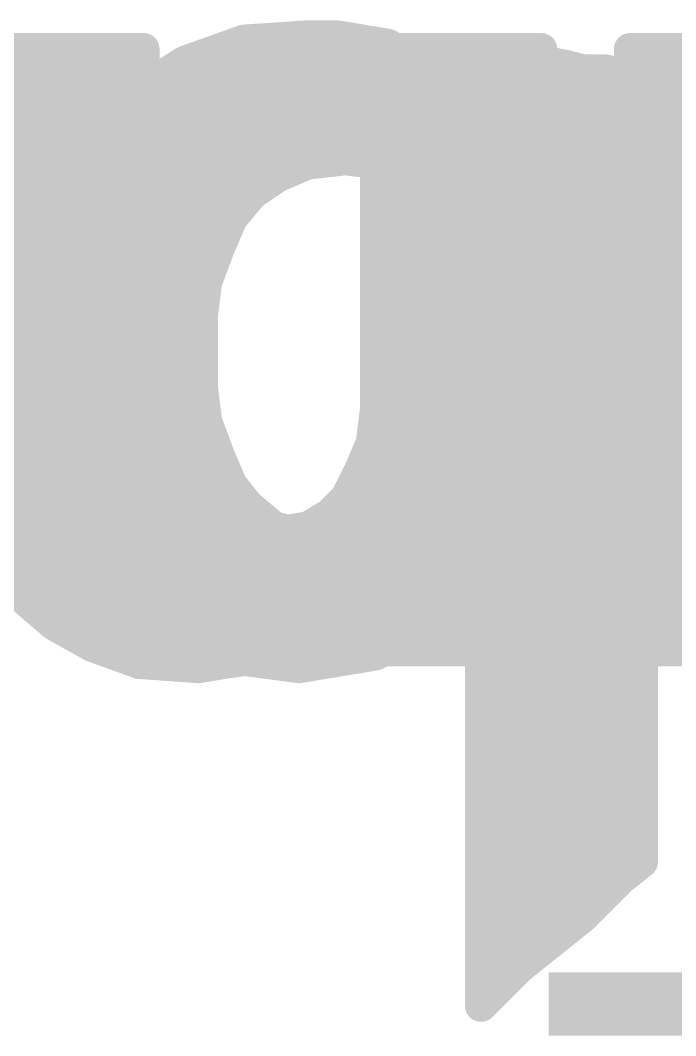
# Model space of a CAD drawing. Extents: x -34 to 73, y -13 to 26.
# Drawn here: x 15.29 to 16.839, y 19.759 to 22.158 of the extents above; entities that cross this region are included whole.
import ezdxf

# ---------------------------------------------------------------- set-up
doc = ezdxf.new("R2010")
doc.units = 0
doc.layers.add('21', color=41, linetype='CONTINUOUS')
doc.layers.add('22', color=40, linetype='CONTINUOUS')

# ---------------------------------------------------------------- blocks, each defined once
blk = doc.blocks.new('RECT')
blk.add_solid([(-0.5, -0.5), (0.5, -0.5), (-0.5, 0.5), (0.5, 0.5)])

msp = doc.modelspace()

# ---------------------------------------------------------------- linework, layer by layer
at = {"layer": '21', "const_width": 0.0762}
for points in [[(15.201, 22.0894), (15.581, 22.0894)], [(15.581, 22.0894), (15.581, 21.2895)], [(16.131, 21.2395), (16.131, 22.0894)], [(16.131, 22.0894), (16.521, 22.0894)], [(16.521, 22.0894), (16.521, 20.6695)], [(16.731, 22.0894), (17.101, 22.0894)], [(16.731, 20.6695), (16.731, 22.0894)], [(15.201, 22.0218), (15.581, 22.0218)], [(16.131, 22.0218), (16.521, 22.0218)], [(16.731, 22.0218), (17.101, 22.0218)], [(15.201, 21.9456), (15.581, 21.9456)], [(16.131, 21.9456), (16.521, 21.9456)], [(16.731, 21.9456), (17.101, 21.9456)], [(15.201, 21.8694), (15.581, 21.8694)], [(16.131, 21.8694), (16.521, 21.8694)], [(16.731, 21.8694), (18.004, 21.8694)], [(15.201, 21.7932), (15.581, 21.7932)], [(16.131, 21.7932), (16.521, 21.7932)], [(16.731, 21.7932), (17.2706, 21.7932)], [(15.201, 21.717), (15.581, 21.717)], [(16.131, 21.717), (16.521, 21.717)], [(16.731, 21.717), (17.1895, 21.717)], [(15.201, 21.6408), (15.581, 21.6408)], [(16.131, 21.6408), (16.521, 21.6408)], [(16.731, 21.6408), (17.1487, 21.6408)], [(15.201, 21.5646), (15.581, 21.5646)], [(16.131, 21.5646), (16.521, 21.5646)], [(16.731, 21.5646), (17.1271, 21.5646)], [(15.201, 21.4884), (15.581, 21.4884)], [(16.131, 21.4884), (16.521, 21.4884)], [(16.731, 21.4884), (17.121, 21.4884)], [(15.201, 21.4122), (15.581, 21.4122)], [(16.131, 21.4122), (16.521, 21.4122)], [(16.731, 21.4122), (17.121, 21.4122)], [(15.201, 21.336), (15.581, 21.336)], [(16.131, 21.336), (16.521, 21.336)], [(16.731, 21.336), (17.121, 21.336)], [(15.581, 21.2895), (15.601, 21.1295)], [(15.201, 21.2598), (15.5847, 21.2598)], [(16.131, 21.2598), (16.521, 21.2598)], [(16.731, 21.2598), (17.121, 21.2598)], [(16.121, 21.1594), (16.131, 21.2395)], [(15.201, 21.1836), (15.5942, 21.1836)], [(16.124, 21.1836), (16.521, 21.1836)], [(16.731, 21.1836), (17.121, 21.1836)], [(16.091, 21.0894), (16.121, 21.1594)], [(15.601, 21.1295), (15.611, 21.0694)], [(15.201, 21.1074), (15.6047, 21.1074)], [(16.0987, 21.1074), (16.521, 21.1074)], [(16.731, 21.1074), (17.121, 21.1074)], [(16.061, 21.0295), (16.091, 21.0894)], [(15.611, 21.0694), (15.671, 20.9895)], [(15.2116, 21.0312), (15.6397, 21.0312)], [(16.021, 20.9895), (16.061, 21.0295)], [(16.0619, 21.0312), (16.521, 21.0312)], [(16.731, 21.0312), (17.121, 21.0312)], [(15.671, 20.9895), (15.721, 20.9595)], [(15.971, 20.9595), (16.021, 20.9895)], [(15.2283, 20.955), (15.7433, 20.955)], [(15.721, 20.9595), (15.771, 20.9495)], [(15.911, 20.9495), (15.971, 20.9595)], [(15.9443, 20.955), (16.521, 20.955)], [(16.731, 20.955), (17.121, 20.955)], [(15.771, 20.9495), (15.831, 20.9395)], [(15.831, 20.9395), (15.911, 20.9495)], [(15.301, 20.7895), (15.251, 20.8795)], [(15.2514, 20.8788), (16.521, 20.8788)], [(16.141, 20.8695), (16.101, 20.8095)], [(16.151, 20.8695), (16.141, 20.8695)], [(16.151, 20.6695), (16.151, 20.8695)], [(16.731, 20.8788), (17.121, 20.8788)], [(16.101, 20.8095), (16.061, 20.7595)], [(15.2937, 20.8026), (16.0955, 20.8026)], [(15.371, 20.7294), (15.301, 20.7895)], [(16.151, 20.8026), (16.521, 20.8026)], [(16.731, 20.8026), (17.121, 20.8026)], [(16.061, 20.7595), (16.011, 20.7195)], [(15.461, 20.6794), (15.371, 20.7294)], [(15.3765, 20.7264), (16.0197, 20.7264)], [(16.011, 20.7195), (15.951, 20.6895)], [(16.151, 20.7264), (16.521, 20.7264)], [(16.731, 20.7264), (17.121, 20.7264)], [(15.951, 20.6895), (15.901, 20.6695)], [(15.571, 20.6395), (15.461, 20.6794)], [(15.901, 20.6695), (15.841, 20.6495)], [(16.521, 20.6695), (16.151, 20.6695)], [(17.121, 20.6695), (16.731, 20.6695)], [(15.5414, 20.6502), (15.8433, 20.6502)], [(15.841, 20.6495), (15.771, 20.6395)], [(15.711, 20.6295), (15.571, 20.6395)], [(15.771, 20.6395), (15.711, 20.6295)]]:
    msp.add_lwpolyline(points, dxfattribs=at)
at = {"layer": '21', "const_width": 0.0381}
for points in [[(15.6001, 22.0894, 1), (15.562, 22.0894)], [(15.581, 22.0704, 1), (15.581, 22.1085)], [(16.1501, 22.0894, 1), (16.112, 22.0894)], [(16.131, 22.1085, 1), (16.131, 22.0704)], [(16.5401, 22.0894, 1), (16.502, 22.0894)], [(16.521, 22.0704, 1), (16.521, 22.1085)], [(16.731, 22.1085, 1), (16.731, 22.0704)], [(16.7501, 22.0894, 1), (16.712, 22.0894)], [(15.581, 22.0028, 1), (15.581, 22.0409)], [(16.131, 22.0409, 1), (16.131, 22.0028)], [(16.521, 22.0028, 1), (16.521, 22.0409)], [(16.731, 22.0409, 1), (16.731, 22.0028)], [(15.581, 21.9266, 1), (15.581, 21.9647)], [(16.131, 21.9647, 1), (16.131, 21.9266)], [(16.521, 21.9266, 1), (16.521, 21.9647)], [(16.731, 21.9647, 1), (16.731, 21.9266)], [(15.581, 21.8504, 1), (15.581, 21.8885)], [(16.131, 21.8885, 1), (16.131, 21.8504)], [(16.521, 21.8504, 1), (16.521, 21.8885)], [(16.731, 21.8885, 1), (16.731, 21.8504)], [(15.581, 21.7742, 1), (15.581, 21.8123)], [(16.131, 21.8123, 1), (16.131, 21.7742)], [(16.521, 21.7742, 1), (16.521, 21.8123)], [(16.731, 21.8123, 1), (16.731, 21.7742)], [(15.581, 21.698, 1), (15.581, 21.7361)], [(16.131, 21.7361, 1), (16.131, 21.698)], [(16.521, 21.698, 1), (16.521, 21.7361)], [(16.731, 21.7361, 1), (16.731, 21.698)], [(15.581, 21.6218, 1), (15.581, 21.6599)], [(16.131, 21.6599, 1), (16.131, 21.6218)], [(16.521, 21.6218, 1), (16.521, 21.6599)], [(16.731, 21.6599, 1), (16.731, 21.6218)], [(15.581, 21.5456, 1), (15.581, 21.5837)], [(16.131, 21.5837, 1), (16.131, 21.5456)], [(16.521, 21.5456, 1), (16.521, 21.5837)], [(16.731, 21.5837, 1), (16.731, 21.5456)], [(15.581, 21.4694, 1), (15.581, 21.5075)], [(16.131, 21.5075, 1), (16.131, 21.4694)], [(16.521, 21.4694, 1), (16.521, 21.5075)], [(16.731, 21.5075, 1), (16.731, 21.4694)], [(15.581, 21.3932, 1), (15.581, 21.4313)], [(16.131, 21.4313, 1), (16.131, 21.3932)], [(16.521, 21.3932, 1), (16.521, 21.4313)], [(16.731, 21.4313, 1), (16.731, 21.3932)], [(15.581, 21.317, 1), (15.581, 21.3551)], [(16.131, 21.3551, 1), (16.131, 21.317)], [(16.521, 21.317, 1), (16.521, 21.3551)], [(16.731, 21.3551, 1), (16.731, 21.317)], [(15.5999, 21.2918, 1), (15.5621, 21.2871)], [(15.562, 21.2895, 1), (15.6001, 21.2895)], [(15.5847, 21.2408, 1), (15.5847, 21.2789)], [(16.131, 21.2789, 1), (16.131, 21.2408)], [(16.521, 21.2408, 1), (16.521, 21.2789)], [(16.731, 21.2789, 1), (16.731, 21.2408)], [(16.112, 21.2395, 1), (16.1501, 21.2395)], [(16.1499, 21.2371, 1), (16.1121, 21.2418)], [(15.5942, 21.1646, 1), (15.5942, 21.2027)], [(16.124, 21.2027, 1), (16.124, 21.1646)], [(16.521, 21.1646, 1), (16.521, 21.2027)], [(16.731, 21.2027, 1), (16.731, 21.1646)], [(16.1385, 21.1519, 1), (16.1035, 21.167)], [(15.6198, 21.1326, 1), (15.5822, 21.1263)], [(16.1021, 21.1618, 1), (16.1399, 21.1571)], [(15.5821, 21.1271, 1), (15.6199, 21.1318)], [(15.6047, 21.0884, 1), (15.6047, 21.1265)], [(16.0987, 21.1265, 1), (16.0987, 21.0884)], [(16.521, 21.0884, 1), (16.521, 21.1265)], [(16.731, 21.1265, 1), (16.731, 21.0884)], [(16.0735, 21.097, 1), (16.1085, 21.0819)], [(16.108, 21.0809, 1), (16.074, 21.098)], [(15.6262, 21.0809, 1), (15.5958, 21.058)], [(15.5922, 21.0663, 1), (15.6298, 21.0726)], [(15.6397, 21.0122, 1), (15.6397, 21.0503)], [(16.0619, 21.0503, 1), (16.0619, 21.0122)], [(16.0745, 21.016, 1), (16.0475, 21.0429)], [(16.521, 21.0122, 1), (16.521, 21.0503)], [(16.731, 21.0503, 1), (16.731, 21.0122)], [(16.044, 21.038, 1), (16.078, 21.0209)], [(15.6808, 21.0058, 1), (15.6612, 20.9731)], [(15.6558, 20.978, 1), (15.6862, 21.0009)], [(16.0075, 21.0029, 1), (16.0345, 20.976)], [(16.0308, 20.9731, 1), (16.0112, 21.0058)], [(15.7247, 20.9781, 1), (15.7173, 20.9408)], [(15.7112, 20.9431, 1), (15.7308, 20.9758)], [(15.7433, 20.936, 1), (15.7433, 20.9741)], [(15.9443, 20.9741, 1), (15.9443, 20.936)], [(15.9612, 20.9758, 1), (15.9808, 20.9431)], [(15.9741, 20.9407, 1), (15.9679, 20.9782)], [(16.521, 20.936, 1), (16.521, 20.9741)], [(16.731, 20.9741, 1), (16.731, 20.936)], [(15.7741, 20.9682, 1), (15.7679, 20.9307)], [(15.7673, 20.9308, 1), (15.7747, 20.9681)], [(15.8286, 20.9584, 1), (15.8334, 20.9205)], [(15.8279, 20.9207, 1), (15.8341, 20.9582)], [(15.9079, 20.9682, 1), (15.9141, 20.9307)], [(15.9134, 20.9305, 1), (15.9086, 20.9684)], [(16.141, 20.8885, 1), (16.141, 20.8504)], [(16.1569, 20.8589, 1), (16.1251, 20.88)], [(16.17, 20.8695, 1), (16.1319, 20.8695)], [(16.151, 20.8504, 1), (16.151, 20.8885)], [(16.521, 20.8598, 1), (16.521, 20.8979)], [(16.731, 20.8979, 1), (16.731, 20.8598)], [(16.1159, 20.7975, 1), (16.0861, 20.8214)], [(15.2937, 20.8217, 1), (15.2937, 20.7836)], [(15.3134, 20.8039, 1), (15.2886, 20.775)], [(16.0851, 20.82, 1), (16.1169, 20.7989)], [(16.0955, 20.7836, 1), (16.0955, 20.8217)], [(16.151, 20.8217, 1), (16.151, 20.7836)], [(16.521, 20.7836, 1), (16.521, 20.8217)], [(16.731, 20.8217, 1), (16.731, 20.7836)], [(15.2843, 20.7802, 1), (15.3177, 20.7987)], [(16.0461, 20.7714, 1), (16.0759, 20.7475)], [(16.0729, 20.7446, 1), (16.0491, 20.7743)], [(15.3803, 20.7461, 1), (15.3617, 20.7128)], [(15.3765, 20.7455, 1), (15.3765, 20.7074)], [(15.3586, 20.715, 1), (15.3834, 20.7439)], [(15.9991, 20.7343, 1), (16.0229, 20.7046)], [(16.0195, 20.7024, 1), (16.0025, 20.7365)], [(16.0197, 20.7074, 1), (16.0197, 20.7455)], [(16.151, 20.7455, 1), (16.151, 20.7074)], [(16.521, 20.7074, 1), (16.521, 20.7455)], [(16.731, 20.7455, 1), (16.731, 20.7074)], [(15.9581, 20.6718, 1), (15.9439, 20.7071)], [(15.4675, 20.6974, 1), (15.4545, 20.6615)], [(15.4517, 20.6628, 1), (15.4703, 20.6961)], [(15.8939, 20.6871, 1), (15.9081, 20.6518)], [(15.907, 20.6514, 1), (15.895, 20.6875)], [(15.9425, 20.7065, 1), (15.9595, 20.6724)], [(16.151, 20.6885, 1), (16.151, 20.6504)], [(16.521, 20.6504, 1), (16.521, 20.6885)], [(16.731, 20.6885, 1), (16.731, 20.6504)], [(15.5414, 20.6693, 1), (15.5414, 20.6312)], [(15.835, 20.6675, 1), (15.847, 20.6314)], [(15.8437, 20.6306, 1), (15.8383, 20.6683)], [(15.8433, 20.6312, 1), (15.8433, 20.6693)], [(16.1319, 20.6695, 1), (16.17, 20.6695)], [(16.502, 20.6695, 1), (16.5401, 20.6695)], [(16.712, 20.6695, 1), (16.7501, 20.6695)], [(15.5724, 20.6585, 1), (15.5696, 20.6204)], [(15.5645, 20.6215, 1), (15.5775, 20.6574)], [(15.7079, 20.6482, 1), (15.7141, 20.6107)], [(15.7096, 20.6104, 1), (15.7124, 20.6485)], [(15.7683, 20.6583, 1), (15.7737, 20.6206)], [(15.7741, 20.6207, 1), (15.7679, 20.6582)]]:
    msp.add_lwpolyline(points, format="xyb", dxfattribs=at)
at = {"layer": '22', "const_width": 0.0762}
for points in [[(15.819, 22.1095), (15.679, 22.0595)], [(15.969, 22.1195), (15.819, 22.1095)], [(16.039, 22.1195), (15.969, 22.1195)], [(16.159, 22.0995), (16.039, 22.1195)], [(15.7869, 22.098), (16.1614, 22.098)], [(16.259, 22.0395), (16.159, 22.0995)], [(16.489, 22.0694), (16.389, 22.0894)], [(16.389, 22.0894), (16.389, 21.9094)], [(15.679, 22.0595), (15.569, 21.9895)], [(16.529, 22.0595), (16.489, 22.0694)], [(16.579, 22.0495), (16.529, 22.0595)], [(16.309, 21.9994), (16.259, 22.0395)], [(16.619, 22.0395), (16.579, 22.0495)], [(16.669, 22.0395), (16.619, 22.0395)], [(16.719, 22.0295), (16.669, 22.0395)], [(15.6198, 22.0218), (16.2811, 22.0218)], [(16.389, 22.0218), (16.7496, 22.0218)], [(16.759, 22.0195), (16.719, 22.0295)], [(16.759, 20.1695), (16.759, 22.0195)], [(15.569, 21.9895), (15.479, 21.8895)], [(16.349, 21.9595), (16.309, 21.9994)], [(15.5295, 21.9456), (16.3601, 21.9456)], [(16.389, 21.9094), (16.349, 21.9595)], [(16.389, 21.9456), (16.759, 21.9456)], [(15.479, 21.8895), (15.409, 21.7795)], [(15.4662, 21.8694), (16.759, 21.8694)], [(15.899, 21.7895), (15.969, 21.8194)], [(15.969, 21.8194), (16.059, 21.8295)], [(16.059, 21.8295), (16.139, 21.8194)], [(16.139, 21.8194), (16.219, 21.7895)], [(15.4178, 21.7932), (15.9078, 21.7932)], [(16.209, 21.7932), (16.759, 21.7932)], [(15.409, 21.7795), (15.369, 21.6495)], [(15.839, 21.7494), (15.899, 21.7895)], [(16.219, 21.7895), (16.269, 21.7494)], [(15.789, 21.6895), (15.839, 21.7494)], [(16.269, 21.7494), (16.319, 21.6895)], [(15.3898, 21.717), (15.812, 21.717)], [(16.296, 21.717), (16.759, 21.717)], [(15.759, 21.6195), (15.789, 21.6895)], [(16.319, 21.6895), (16.349, 21.6195)], [(15.369, 21.6495), (15.339, 21.5095)], [(15.3671, 21.6408), (15.7682, 21.6408)], [(16.3399, 21.6408), (16.759, 21.6408)], [(15.729, 21.5395), (15.759, 21.6195)], [(16.349, 21.6195), (16.379, 21.5395)], [(15.3508, 21.5646), (15.7384, 21.5646)], [(16.3696, 21.5646), (16.759, 21.5646)], [(15.719, 21.4595), (15.729, 21.5395)], [(16.379, 21.5395), (16.389, 21.4595)], [(15.339, 21.5095), (15.329, 21.3595)], [(15.3376, 21.4884), (15.7226, 21.4884)], [(16.3854, 21.4884), (16.759, 21.4884)], [(15.719, 21.3695), (15.719, 21.4595)], [(16.389, 21.4595), (16.389, 21.2895)], [(15.3325, 21.4122), (15.719, 21.4122)], [(16.389, 21.4122), (16.759, 21.4122)], [(15.719, 21.3695), (15.329, 21.3595)], [(15.329, 21.3595), (15.719, 21.3695)], [(15.719, 21.2895), (15.719, 21.3695)], [(15.329, 21.3595), (15.339, 21.2195)], [(15.3307, 21.336), (15.719, 21.336)], [(16.389, 21.336), (16.759, 21.336)], [(15.729, 21.2095), (15.719, 21.2895)], [(16.389, 21.2895), (16.349, 21.1295)], [(15.3361, 21.2598), (15.7227, 21.2598)], [(16.3816, 21.2598), (16.759, 21.2598)], [(15.339, 21.2195), (15.369, 21.0894)], [(15.759, 21.1295), (15.729, 21.2095)], [(15.3473, 21.1836), (15.7387, 21.1836)], [(16.3625, 21.1836), (16.759, 21.1836)], [(15.419, 20.9695), (15.759, 21.1295)], [(15.759, 21.1295), (15.419, 20.9695)], [(15.789, 21.0595), (15.759, 21.1295)], [(16.349, 21.1295), (16.319, 21.0595)], [(15.3649, 21.1074), (15.7121, 21.1074)], [(15.7121, 21.1074), (15.7685, 21.1074)], [(16.3395, 21.1074), (16.759, 21.1074)], [(15.369, 21.0894), (15.419, 20.9695)], [(15.829, 21.0095), (15.789, 21.0595)], [(16.319, 21.0595), (16.269, 21.0095)], [(15.3933, 21.0312), (15.5502, 21.0312)], [(15.5502, 21.0312), (15.8116, 21.0312)], [(16.2907, 21.0312), (16.759, 21.0312)], [(15.889, 20.9595), (15.829, 21.0095)], [(16.269, 21.0095), (16.209, 20.9595)], [(15.419, 20.9695), (15.479, 20.8595)], [(15.4269, 20.955), (15.9068, 20.955)], [(15.969, 20.9395), (15.889, 20.9595)], [(16.209, 20.9595), (16.139, 20.9395)], [(16.1934, 20.955), (16.759, 20.955)], [(16.049, 20.9295), (15.969, 20.9395)], [(16.139, 20.9395), (16.049, 20.9295)], [(15.4684, 20.8788), (16.759, 20.8788)], [(15.479, 20.8595), (15.569, 20.7695)], [(16.289, 20.7494), (16.369, 20.8495)], [(16.369, 20.8495), (16.379, 20.8495)], [(16.379, 20.8495), (16.379, 19.8295)], [(15.5358, 20.8026), (16.3315, 20.8026)], [(16.379, 20.8026), (16.759, 20.8026)], [(15.569, 20.7695), (15.679, 20.6895)], [(16.189, 20.6895), (16.289, 20.7494)], [(15.6282, 20.7264), (16.2506, 20.7264)], [(16.379, 20.7264), (16.759, 20.7264)], [(15.679, 20.6895), (15.799, 20.6495)], [(16.129, 20.6594), (16.189, 20.6895)], [(15.7968, 20.6502), (16.0735, 20.6502)], [(15.799, 20.6495), (15.949, 20.6295)], [(15.949, 20.6295), (16.129, 20.6594)], [(16.379, 20.6502), (16.759, 20.6502)], [(16.379, 20.574), (16.759, 20.574)], [(16.379, 20.4978), (16.759, 20.4978)], [(16.379, 20.4216), (16.759, 20.4216)], [(16.379, 20.3454), (16.759, 20.3454)], [(16.379, 20.2692), (16.759, 20.2692)], [(16.379, 20.193), (16.759, 20.193)], [(16.709, 20.1295), (16.759, 20.1695)], [(16.379, 20.1168), (16.6964, 20.1168)], [(16.619, 20.0395), (16.709, 20.1295)], [(16.379, 20.0406), (16.6202, 20.0406)], [(16.469, 19.9195), (16.619, 20.0395)], [(16.379, 19.9644), (16.5252, 19.9644)], [(16.379, 19.8295), (16.469, 19.9195)], [(16.379, 19.8882), (16.4378, 19.8882)]]:
    msp.add_lwpolyline(points, dxfattribs=at)
at = {"layer": '22', "const_width": 0.0381}
for points in [[(15.8177, 22.1285, 1), (15.8203, 22.0904)], [(15.8254, 22.0915, 1), (15.8126, 22.1274)], [(15.969, 22.1385, 1), (15.969, 22.1004)], [(15.9703, 22.1004, 1), (15.9677, 22.1385)], [(16.0421, 22.1382, 1), (16.0359, 22.1007)], [(16.039, 22.1004, 1), (16.039, 22.1385)], [(15.7869, 22.1171, 1), (15.7869, 22.079)], [(16.1688, 22.1158, 1), (16.1492, 22.0831)], [(16.1559, 22.0807, 1), (16.1621, 22.1182)], [(16.1614, 22.079, 1), (16.1614, 22.1171)], [(16.3927, 22.1081, 1), (16.3853, 22.0708)], [(16.408, 22.0894, 1), (16.3699, 22.0894)], [(15.6726, 22.0774, 1), (15.6854, 22.0415)], [(15.6892, 22.0434, 1), (15.6688, 22.0755)], [(16.4936, 22.0879, 1), (16.4844, 22.051)], [(16.4853, 22.0508, 1), (16.4927, 22.0881)], [(16.5327, 22.0781, 1), (16.5253, 22.0408)], [(16.5244, 22.041, 1), (16.5336, 22.0779)], [(16.2709, 22.0543, 1), (16.2471, 22.0246)], [(16.2492, 22.0231, 1), (16.2688, 22.0558)], [(16.5836, 22.0679, 1), (16.5744, 22.031)], [(16.5753, 22.0308, 1), (16.5827, 22.0681)], [(16.619, 22.0585, 1), (16.619, 22.0204)], [(16.6144, 22.021, 1), (16.6236, 22.0579)], [(16.6727, 22.0581, 1), (16.6653, 22.0208)], [(16.669, 22.0204, 1), (16.669, 22.0585)], [(15.6198, 22.0409, 1), (15.6198, 22.0028)], [(16.2811, 22.0028, 1), (16.2811, 22.0409)], [(16.389, 22.0409, 1), (16.389, 22.0028)], [(16.7236, 22.0479, 1), (16.7144, 22.011)], [(16.7153, 22.0108, 1), (16.7227, 22.0481)], [(16.7781, 22.0195, 1), (16.74, 22.0195)], [(16.7496, 22.0028, 1), (16.7496, 22.0409)], [(16.7544, 22.001, 1), (16.7636, 22.0379)], [(15.5588, 22.0055, 1), (15.5792, 21.9734)], [(15.5832, 21.9767, 1), (15.5548, 22.0022)], [(16.3225, 22.0129, 1), (16.2955, 21.986)], [(16.2971, 21.9846, 1), (16.3209, 22.0143)], [(15.5295, 21.9647, 1), (15.5295, 21.9266)], [(16.3639, 21.9714, 1), (16.3341, 21.9475)], [(16.3355, 21.946, 1), (16.3625, 21.9729)], [(16.3601, 21.9266, 1), (16.3601, 21.9647)], [(16.389, 21.9647, 1), (16.389, 21.9266)], [(16.759, 21.9266, 1), (16.759, 21.9647)], [(15.4951, 21.8792, 1), (15.4629, 21.8997)], [(16.3699, 21.9094, 1), (16.408, 21.9094)], [(16.3741, 21.8975, 1), (16.4039, 21.9214)], [(15.4662, 21.8885, 1), (15.4662, 21.8504)], [(15.4648, 21.9022, 1), (15.4932, 21.8767)], [(16.759, 21.8504, 1), (16.759, 21.8885)], [(15.9669, 21.8384, 1), (15.9711, 21.8005)], [(15.9765, 21.8019, 1), (15.9615, 21.837)], [(16.0614, 21.8484, 1), (16.0566, 21.8105)], [(16.0611, 21.8105, 1), (16.0569, 21.8484)], [(16.1457, 21.8373, 1), (16.1323, 21.8016)], [(16.1366, 21.8005, 1), (16.1414, 21.8384)], [(15.4178, 21.8123, 1), (15.4178, 21.7742)], [(15.9078, 21.7742, 1), (15.9078, 21.8123)], [(16.209, 21.8123, 1), (16.209, 21.7742)], [(16.759, 21.7742, 1), (16.759, 21.8123)], [(15.3929, 21.7897, 1), (15.4251, 21.7692)], [(15.4272, 21.7738, 1), (15.3908, 21.7851)], [(15.8915, 21.807, 1), (15.9065, 21.7719)], [(15.9096, 21.7736, 1), (15.8884, 21.8053)], [(16.2309, 21.8043, 1), (16.2071, 21.7746)], [(16.2123, 21.7716, 1), (16.2257, 21.8073)], [(15.8284, 21.7653, 1), (15.8496, 21.7336)], [(15.8536, 21.7373, 1), (15.8244, 21.7616)], [(16.2836, 21.7616, 1), (16.2544, 21.7373)], [(16.2571, 21.7346, 1), (16.2809, 21.7643)], [(15.3898, 21.7361, 1), (15.3898, 21.698)], [(15.812, 21.698, 1), (15.812, 21.7361)], [(16.296, 21.7361, 1), (16.296, 21.698)], [(16.759, 21.698, 1), (16.759, 21.7361)], [(15.7744, 21.7016, 1), (15.8036, 21.6773)], [(15.8065, 21.6819, 1), (15.7715, 21.697)], [(16.3365, 21.697, 1), (16.3015, 21.6819)], [(16.3044, 21.6773, 1), (16.3336, 21.7016)], [(15.3876, 21.6455, 1), (15.3504, 21.6534)], [(15.3671, 21.6599, 1), (15.3671, 21.6218)], [(15.3508, 21.6551, 1), (15.3872, 21.6438)], [(15.7682, 21.6218, 1), (15.7682, 21.6599)], [(16.3399, 21.6599, 1), (16.3399, 21.6218)], [(16.759, 21.6218, 1), (16.759, 21.6599)], [(15.7415, 21.627, 1), (15.7765, 21.6119)], [(15.7768, 21.6128, 1), (15.7412, 21.6261)], [(16.3668, 21.6261, 1), (16.3312, 21.6128)], [(16.3315, 21.6119, 1), (16.3665, 21.627)], [(15.3508, 21.5837, 1), (15.3508, 21.5456)], [(15.7384, 21.5456, 1), (15.7384, 21.5837)], [(16.3696, 21.5837, 1), (16.3696, 21.5456)], [(16.759, 21.5456, 1), (16.759, 21.5837)], [(15.7479, 21.5371, 1), (15.7101, 21.5418)], [(16.3979, 21.5418, 1), (16.3601, 21.5371)], [(15.358, 21.5082, 1), (15.32, 21.5107)], [(15.7112, 21.5461, 1), (15.7468, 21.5328)], [(16.3612, 21.5328, 1), (16.3968, 21.5461)], [(15.3376, 21.5075, 1), (15.3376, 21.4694)], [(15.3204, 21.5134, 1), (15.3576, 21.5055)], [(15.7226, 21.4694, 1), (15.7226, 21.5075)], [(16.3854, 21.5075, 1), (16.3854, 21.4694)], [(16.759, 21.4694, 1), (16.759, 21.5075)], [(15.7381, 21.4595, 1), (15.7, 21.4595)], [(16.408, 21.4595, 1), (16.3699, 21.4595)], [(15.7001, 21.4618, 1), (15.7379, 21.4571)], [(16.3701, 21.4571, 1), (16.4079, 21.4618)], [(15.3325, 21.4313, 1), (15.3325, 21.3932)], [(15.719, 21.3932, 1), (15.719, 21.4313)], [(16.389, 21.4313, 1), (16.389, 21.3932)], [(16.759, 21.3932, 1), (16.759, 21.4313)], [(15.7381, 21.3695, 1), (15.7, 21.3695)], [(15.7195, 21.3504, 1), (15.7185, 21.3885)], [(15.7195, 21.3504, 1), (15.7185, 21.3885)], [(15.3285, 21.3785, 1), (15.3295, 21.3404)], [(15.348, 21.3608, 1), (15.31, 21.3581)], [(15.3285, 21.3785, 1), (15.3295, 21.3404)], [(15.31, 21.3607, 1), (15.348, 21.3582)], [(15.7, 21.3695, 1), (15.7381, 21.3695)], [(15.3307, 21.3551, 1), (15.3307, 21.317)], [(15.719, 21.317, 1), (15.719, 21.3551)], [(16.389, 21.3551, 1), (16.389, 21.317)], [(16.759, 21.317, 1), (16.759, 21.3551)], [(15.7379, 21.2918, 1), (15.7001, 21.2871)], [(16.4075, 21.2848, 1), (16.3705, 21.2941)], [(15.7, 21.2895, 1), (15.7381, 21.2895)], [(16.3699, 21.2895, 1), (16.408, 21.2895)], [(15.3361, 21.2789, 1), (15.3361, 21.2408)], [(15.7227, 21.2408, 1), (15.7227, 21.2789)], [(16.3816, 21.2789, 1), (16.3816, 21.2408)], [(16.759, 21.2408, 1), (16.759, 21.2789)], [(15.3576, 21.2237, 1), (15.3204, 21.2152)], [(15.32, 21.2181, 1), (15.358, 21.2208)], [(15.7468, 21.2161, 1), (15.7112, 21.2028)], [(15.3473, 21.2027, 1), (15.3473, 21.1646)], [(15.7101, 21.2071, 1), (15.7479, 21.2118)], [(15.7387, 21.1646, 1), (15.7387, 21.2027)], [(16.3625, 21.2027, 1), (16.3625, 21.1646)], [(16.759, 21.1646, 1), (16.759, 21.2027)], [(15.7765, 21.137, 1), (15.7415, 21.1219)], [(15.7671, 21.1122, 1), (15.7509, 21.1467)], [(15.7671, 21.1122, 1), (15.7509, 21.1467)], [(16.3665, 21.1219, 1), (16.3315, 21.137)], [(15.3649, 21.1265, 1), (15.3649, 21.0884)], [(15.7121, 21.1265, 1), (15.7121, 21.0884)], [(15.7121, 21.0884, 1), (15.7121, 21.1265)], [(15.7412, 21.1228, 1), (15.7768, 21.1361)], [(15.7685, 21.0884, 1), (15.7685, 21.1265)], [(16.3395, 21.1265, 1), (16.3395, 21.0884)], [(16.3305, 21.1341, 1), (16.3675, 21.1248)], [(16.759, 21.0884, 1), (16.759, 21.1265)], [(15.3866, 21.0968, 1), (15.3514, 21.0821)], [(15.3504, 21.0852, 1), (15.3876, 21.0937)], [(15.8039, 21.0714, 1), (15.7741, 21.0475)], [(16.3325, 21.046, 1), (16.3055, 21.0729)], [(15.3933, 21.0503, 1), (15.3933, 21.0122)], [(15.5502, 21.0503, 1), (15.5502, 21.0122)], [(15.5502, 21.0122, 1), (15.5502, 21.0503)], [(15.7715, 21.0519, 1), (15.8065, 21.067)], [(15.8116, 21.0122, 1), (15.8116, 21.0503)], [(16.2907, 21.0503, 1), (16.2907, 21.0122)], [(16.3015, 21.067, 1), (16.3365, 21.0519)], [(16.759, 21.0122, 1), (16.759, 21.0503)], [(15.8412, 21.0241, 1), (15.8168, 20.9948)], [(15.8141, 20.9975, 1), (15.8439, 21.0214)], [(16.2555, 21.0229, 1), (16.2825, 20.996)], [(16.2812, 20.9948, 1), (16.2568, 21.0241)], [(15.4357, 20.9786, 1), (15.4023, 20.9603)], [(15.4109, 20.9867, 1), (15.4271, 20.9522)], [(15.4109, 20.9867, 1), (15.4271, 20.9522)], [(15.4014, 20.9621, 1), (15.4366, 20.9768)], [(15.4269, 20.9741, 1), (15.4269, 20.936)], [(15.8936, 20.9779, 1), (15.8844, 20.941)], [(15.8768, 20.9448, 1), (15.9012, 20.9741)], [(15.9068, 20.936, 1), (15.9068, 20.9741)], [(16.1934, 20.9741, 1), (16.1934, 20.936)], [(16.1968, 20.9741, 1), (16.2212, 20.9448)], [(16.2142, 20.9411, 1), (16.2038, 20.9778)], [(16.759, 20.936, 1), (16.759, 20.9741)], [(15.9714, 20.9584, 1), (15.9666, 20.9205)], [(15.9644, 20.921, 1), (15.9736, 20.9579)], [(16.0469, 20.9484, 1), (16.0511, 20.9105)], [(16.0466, 20.9105, 1), (16.0514, 20.9484)], [(16.1338, 20.9578, 1), (16.1442, 20.9211)], [(16.1411, 20.9205, 1), (16.1369, 20.9584)], [(15.4684, 20.8979, 1), (15.4684, 20.8598)], [(15.4925, 20.8729, 1), (15.4655, 20.846)], [(16.759, 20.8598, 1), (16.759, 20.8979)], [(15.4623, 20.8503, 1), (15.4957, 20.8686)], [(16.369, 20.8685, 1), (16.369, 20.8304)], [(16.3839, 20.8375, 1), (16.3541, 20.8614)], [(16.3981, 20.8495, 1), (16.36, 20.8495)], [(16.379, 20.8304, 1), (16.379, 20.8685)], [(15.5358, 20.8217, 1), (15.5358, 20.7836)], [(16.3315, 20.7836, 1), (16.3315, 20.8217)], [(16.379, 20.8217, 1), (16.379, 20.7836)], [(16.759, 20.7836, 1), (16.759, 20.8217)], [(15.5802, 20.7849, 1), (15.5578, 20.754)], [(15.5555, 20.756, 1), (15.5825, 20.7829)], [(16.2741, 20.7614, 1), (16.3039, 20.7375)], [(16.2988, 20.7331, 1), (16.2792, 20.7658)], [(15.6282, 20.7455, 1), (15.6282, 20.7074)], [(16.2506, 20.7074, 1), (16.2506, 20.7455)], [(16.379, 20.7455, 1), (16.379, 20.7074)], [(16.759, 20.7074, 1), (16.759, 20.7455)], [(15.685, 20.7075, 1), (15.673, 20.6714)], [(16.1975, 20.6724, 1), (16.1805, 20.7065)], [(15.6678, 20.674, 1), (15.6902, 20.7049)], [(16.1792, 20.7058, 1), (16.1988, 20.6731)], [(15.7968, 20.6693, 1), (15.7968, 20.6312)], [(15.8015, 20.6683, 1), (15.7965, 20.6306)], [(15.793, 20.6314, 1), (15.805, 20.6675)], [(16.0735, 20.6312, 1), (16.0735, 20.6693)], [(16.1205, 20.6765, 1), (16.1375, 20.6424)], [(16.1321, 20.6407, 1), (16.1259, 20.6782)], [(16.379, 20.6693, 1), (16.379, 20.6312)], [(16.759, 20.6312, 1), (16.759, 20.6693)], [(15.9459, 20.6482, 1), (15.9521, 20.6107)], [(15.9465, 20.6106, 1), (15.9515, 20.6483)], [(16.379, 20.5931, 1), (16.379, 20.555)], [(16.759, 20.555, 1), (16.759, 20.5931)], [(16.379, 20.5169, 1), (16.379, 20.4788)], [(16.759, 20.4788, 1), (16.759, 20.5169)], [(16.379, 20.4407, 1), (16.379, 20.4026)], [(16.759, 20.4026, 1), (16.759, 20.4407)], [(16.379, 20.3645, 1), (16.379, 20.3264)], [(16.759, 20.3264, 1), (16.759, 20.3645)], [(16.379, 20.2883, 1), (16.379, 20.2502)], [(16.759, 20.2502, 1), (16.759, 20.2883)], [(16.379, 20.2121, 1), (16.379, 20.174)], [(16.759, 20.174, 1), (16.759, 20.2121)], [(16.7709, 20.1546, 1), (16.7471, 20.1843)], [(16.74, 20.1695, 1), (16.7781, 20.1695)], [(16.379, 20.1359, 1), (16.379, 20.0978)], [(16.6971, 20.1443, 1), (16.7209, 20.1146)], [(16.7225, 20.116, 1), (16.6955, 20.1429)], [(16.6964, 20.0978, 1), (16.6964, 20.1359)], [(16.379, 20.0597, 1), (16.379, 20.0216)], [(16.6055, 20.0529, 1), (16.6325, 20.026)], [(16.6309, 20.0246, 1), (16.6071, 20.0543)], [(16.6202, 20.0216, 1), (16.6202, 20.0597)], [(16.379, 19.9835, 1), (16.379, 19.9454)], [(16.5252, 19.9454, 1), (16.5252, 19.9835)], [(16.4571, 19.9343, 1), (16.4809, 19.9046)], [(16.4825, 19.906, 1), (16.4555, 19.9329)], [(16.379, 19.9073, 1), (16.379, 19.8692)], [(16.4378, 19.8692, 1), (16.4378, 19.9073)], [(16.3655, 19.8429, 1), (16.3925, 19.816)], [(16.36, 19.8295, 1), (16.3981, 19.8295)]]:
    msp.add_lwpolyline(points, format="xyb", dxfattribs=at)

# ---------------------------------------------------------------- block references
at = {"layer": '21', "yscale": 0.05}
for p, xscale in [((16.8638, 19.8836), 0.65), ((16.9138, 19.8336), 0.75), ((16.9388, 19.7836), 0.8)]:
    msp.add_blockref('RECT', p, dxfattribs=dict(at, xscale=xscale))

doc.saveas('drawing.dxf')
